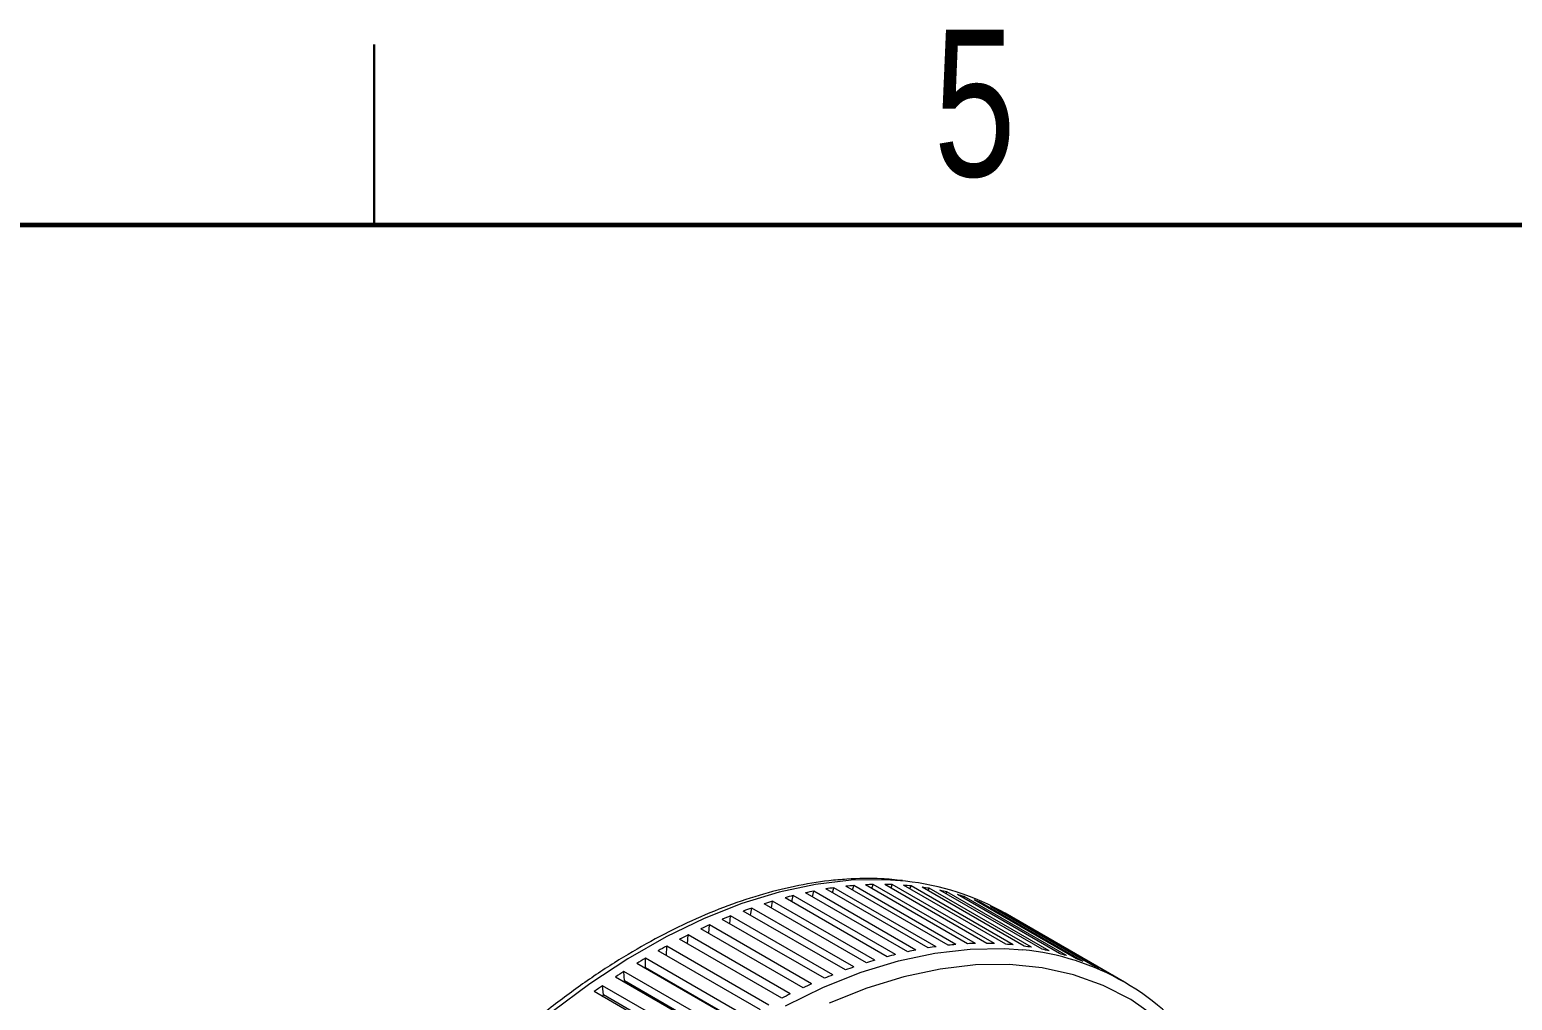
# Model space of a CAD drawing. Header units: millimetres. Extents: x 2 to 418, y 2 to 295.
# Drawn here: x 145.7 to 207.3, y 254.8 to 295.1 of the extents above; entities that cross this region are included whole.
import ezdxf

# ---------------------------------------------------------------- set-up
doc = ezdxf.new("R2010")
doc.units = ezdxf.units.MM
doc.styles.add('SLDTEXTSTYLE1', font='TXT', dxfattribs={"width": 0.75})

msp = doc.modelspace()

# ---------------------------------------------------------------- linework, layer by layer
at = {"color": 7, "linetype": 'Continuous', "lineweight": 30}
msp.add_line((160, 287), (160, 294.5), dxfattribs=at)
at = {"color": 7, "linetype": 'Continuous', "lineweight": 60}
msp.add_line((10, 287), (410, 287), dxfattribs=at)
at = {"color": 7, "linetype": 'Continuous', "lineweight": 15}
for p, q in [((182.161, 256.812), (177.918, 259.261)), ((178.199, 259.099), (178.255, 259.33)), ((182.497, 256.88), (178.255, 259.33)), ((183.003, 256.97), (178.76, 259.419)), ((179.035, 259.26), (179.092, 259.469)), ((183.334, 257.02), (179.092, 259.469)), ((183.832, 257.081), (179.589, 259.53)), ((179.86, 259.374), (179.916, 259.56)), ((184.158, 257.111), (179.916, 259.56)), ((184.647, 257.143), (180.405, 259.592)), ((180.671, 259.439), (180.725, 259.604)), ((184.967, 257.155), (180.725, 259.604)), ((185.447, 257.158), (181.204, 259.607)), ((181.467, 259.456), (181.518, 259.6)), ((185.761, 257.15), (181.518, 259.6)), ((186.23, 257.124), (181.987, 259.574)), ((182.246, 259.424), (182.294, 259.547)), ((186.536, 257.098), (182.294, 259.547)), ((186.994, 257.043), (182.752, 259.492)), ((183.008, 259.344), (183.051, 259.447)), ((187.293, 256.997), (183.051, 259.447)), ((187.739, 256.914), (183.497, 259.363)), ((183.751, 259.216), (183.787, 259.298)), ((188.03, 256.849), (183.787, 259.298)), ((175.634, 258.328), (175.679, 258.628)), ((179.921, 256.178), (175.679, 258.628)), ((180.445, 256.353), (176.202, 258.802)), ((176.497, 258.632), (176.547, 258.909)), ((180.789, 256.459), (176.547, 258.909)), ((181.308, 256.606), (177.065, 259.055)), ((177.352, 258.889), (177.406, 259.143)), ((181.648, 256.693), (177.406, 259.143)), ((188.463, 256.737), (184.221, 259.186)), ((184.473, 259.04), (184.503, 259.103)), ((188.745, 256.653), (184.503, 259.103)), ((189.165, 256.513), (184.922, 258.962)), ((185.174, 258.817), (185.195, 258.86)), ((189.438, 256.411), (185.195, 258.86)), ((189.843, 256.242), (185.601, 258.691)), ((178.696, 255.708), (174.454, 258.157)), ((174.766, 257.977), (174.804, 258.3)), ((179.046, 255.851), (174.804, 258.3)), ((179.574, 256.054), (175.331, 258.503)), ((185.851, 258.546), (185.864, 258.57)), ((190.107, 256.121), (185.864, 258.57)), ((191.159, 255.549), (186.209, 258.407)), ((190.497, 255.924), (186.254, 258.373)), ((186.505, 258.229), (186.507, 258.234)), ((190.75, 255.785), (186.507, 258.234)), ((173.019, 257.138), (173.038, 257.509)), ((177.281, 255.06), (173.038, 257.509)), ((177.814, 255.317), (173.571, 257.766)), ((173.893, 257.58), (173.923, 257.927)), ((178.166, 255.478), (173.923, 257.927)), ((176.04, 254.401), (171.797, 256.851)), ((172.144, 256.65), (172.151, 257.047)), ((176.393, 254.598), (172.151, 257.047)), ((176.928, 254.881), (172.685, 257.331)), ((175.151, 253.878), (170.909, 256.328)), ((171.254, 256.128), (171.27, 256.138)), ((175.505, 254.092), (171.262, 256.541)), ((171.27, 256.138), (171.262, 256.541)), ((175.167, 253.888), (171.27, 256.138)), ((174.264, 253.313), (170.021, 255.762)), ((170.354, 255.57), (170.397, 255.599)), ((174.617, 253.543), (170.374, 255.992)), ((170.397, 255.599), (170.374, 255.992)), ((174.307, 253.341), (170.397, 255.599)), ((173.379, 252.706), (169.137, 255.155)), ((169.457, 254.97), (169.526, 255.018)), ((173.731, 252.953), (169.488, 255.402)), ((169.526, 255.018), (169.488, 255.402)), ((173.447, 252.754), (169.526, 255.018))]:
    msp.add_line(p, q, dxfattribs=at)
at = {"color": 8, "linetype": 'Continuous', "lineweight": 15, "flags": 128}
for points in [[(179.807, 259.783), (178.334, 259.611), (176.821, 259.288), (175.276, 258.815), (173.709, 258.194), (172.128, 257.428), (170.541, 256.523), (168.959, 255.483), (167.389, 254.315)], [(182.066, 259.738), (181.232, 259.801), (179.807, 259.783)], [(177.078, 254.571), (178.659, 255.336), (180.226, 255.957), (181.771, 256.431), (183.284, 256.754), (184.757, 256.925)], [(184.757, 256.925), (186.182, 256.944), (186.932, 256.889)], [(184.967, 256.265), (183.501, 256.094), (181.994, 255.769), (180.456, 255.294), (178.896, 254.669)], [(197.306, 243.3), (197.282, 243.607), (197.075, 245.295), (196.75, 246.891), (196.309, 248.387), (195.755, 249.775), (195.09, 251.045), (194.32, 252.191), (193.447, 253.206), (192.477, 254.085), (191.416, 254.822), (190.269, 255.413), (189.044, 255.855), (187.747, 256.146), (186.385, 256.282), (184.967, 256.265)]]:
    msp.add_lwpolyline(points, dxfattribs=at)
at = {"color": 7, "linetype": 'Continuous', "lineweight": 15}
for centre, radius, start, end in [((181.453, 242.805), 16.831, 100.95376, 102.12262), ((181.251, 243.939), 15.68, 97.91588, 99.14109), ((181.122, 244.985), 14.625, 94.73194, 96.01535), ((181.059, 245.945), 13.663, 91.4002, 92.74366), ((181.053, 246.779), 12.829, 87.92265, 89.32364), ((181.093, 247.506), 12.101, 84.30345, 85.7601), ((180.964, 249.193), 10.603, 60.34702, 84.03179), ((181.167, 248.127), 11.475, 80.5502, 82.0596), ((181.259, 248.62), 10.973, 76.67709, 78.23184), ((182.575, 238.868), 20.928, 109.23967, 110.25017), ((182.107, 240.269), 19.452, 106.6095, 107.67093), ((181.734, 241.588), 18.081, 103.84939, 104.96405), ((181.361, 249.018), 10.563, 72.69855, 74.29377), ((181.452, 249.289), 10.277, 68.6379, 70.26214), ((181.525, 249.466), 10.085, 64.51789, 66.16287), ((183.117, 237.46), 22.438, 111.74592, 112.711), ((181.562, 249.54), 10.003, 60.36717, 62.02104), ((184.488, 234.466), 25.731, 116.42208, 117.30291), ((183.741, 236.016), 24.01, 114.13693, 115.0599), ((185.309, 232.919), 27.483, 118.60735, 119.45019), ((185.695, 240.356), 16.831, 100.95376, 102.12262), ((185.494, 241.49), 15.68, 97.91588, 99.14109), ((185.365, 242.536), 14.625, 94.73194, 96.01535), ((185.301, 243.496), 13.663, 91.4002, 92.74366), ((185.296, 244.33), 12.829, 87.92265, 89.32364), ((185.335, 245.057), 12.101, 84.30345, 85.7601), ((185.963, 246.548), 10.387, 35.3476, 84.64591), ((185.409, 245.678), 11.475, 80.5502, 82.0596), ((185.501, 246.171), 10.973, 76.67709, 78.23184), ((186.201, 231.382), 29.26, 120.70033, 121.50871), ((186.818, 236.419), 20.928, 109.23967, 110.25017), ((186.349, 237.819), 19.452, 106.6095, 107.67093), ((185.976, 239.138), 18.081, 103.84939, 104.96405), ((185.604, 246.569), 10.563, 72.69855, 74.29377), ((185.694, 246.84), 10.277, 68.6379, 70.26214), ((185.768, 247.017), 10.085, 64.51789, 66.16287), ((187.168, 229.841), 31.079, 122.7086, 123.48501), ((187.359, 235.01), 22.438, 111.74592, 112.711), ((185.804, 247.09), 10.003, 60.36717, 62.02104), ((188.162, 228.372), 32.853, 124.63859, 125.3872), ((188.731, 232.017), 25.731, 116.42208, 117.30291), ((187.984, 233.567), 24.01, 114.13693, 115.0599)]:
    msp.add_arc(centre, radius, start, end, dxfattribs=at)
for points, knots in [([(181.935, 259.764), (181.647, 259.797), (180.901, 259.883), (180.115, 259.847), (179.631, 259.826)], [0, 0, 0, 0, 0.385369, 1, 1, 1, 1]), ([(179.631, 259.826), (179.383, 259.806), (178.667, 259.748), (177.456, 259.545), (175.992, 259.176), (174.504, 258.67), (173, 258.031), (171.488, 257.264), (169.974, 256.371), (168.468, 255.359), (166.976, 254.231), (165.506, 252.994), (164.065, 251.655), (162.66, 250.22), (161.297, 248.696), (159.985, 247.091), (158.729, 245.413), (157.535, 243.67), (156.409, 241.871), (155.357, 240.025), (154.384, 238.142), (153.494, 236.23), (152.693, 234.299), (151.985, 232.358), (151.372, 230.418), (150.858, 228.487), (150.446, 226.575), (150.138, 224.692), (149.936, 222.847), (149.841, 221.049), (149.853, 219.307), (149.974, 217.629), (150.202, 216.025), (150.538, 214.502), (150.979, 213.068), (151.526, 211.734), (152.14, 210.54), (152.62, 209.849), (152.846, 209.524)], [0, 0, 0, 0, 0.014941, 0.043063, 0.071229, 0.099442, 0.127686, 0.155947, 0.184215, 0.212481, 0.240742, 0.268996, 0.297243, 0.325482, 0.353714, 0.38194, 0.410162, 0.43838, 0.466596, 0.494811, 0.523027, 0.551245, 0.579465, 0.60769, 0.635921, 0.664158, 0.692404, 0.72066, 0.748925, 0.777201, 0.805485, 0.833777, 0.862072, 0.890359, 0.918628, 0.946863, 0.975045, 1, 1, 1, 1])]:
    msp.add_open_spline(points, degree=3, knots=knots, dxfattribs=at)

# ---------------------------------------------------------------- texts
at = {"color": 7, "linetype": 'Continuous', "lineweight": 0, "insert": (184.939, 295.114), "char_height": 6.096, "attachment_point": 2, "style": 'SLDTEXTSTYLE1'}
msp.add_mtext('5', dxfattribs=at)

doc.saveas('drawing.dxf')
